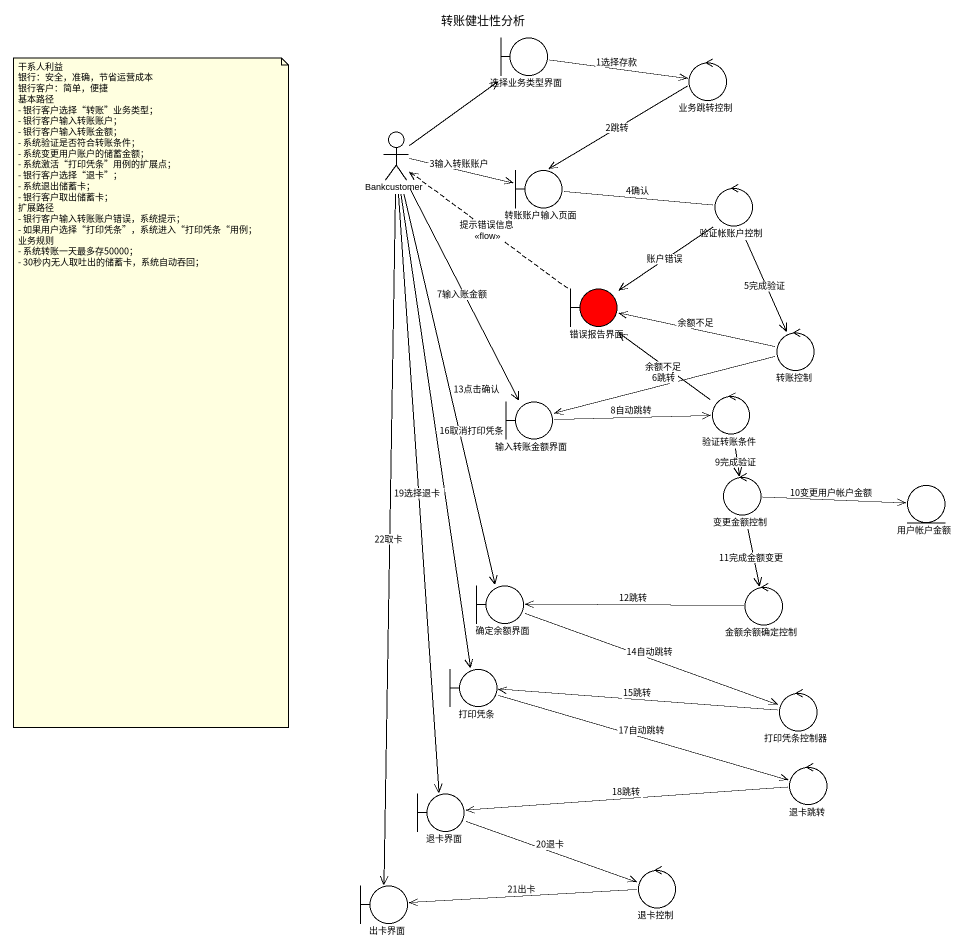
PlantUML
@startuml
title 转账健壮性分析
boundary 选择业务类型界面
control 业务跳转控制
actor Bankcustomer
boundary 转账账户输入页面
control 验证帐账户控制
boundary 错误报告界面 #FF0000
control 转账控制
boundary 输入转账金额界面
control 验证转账条件
control 变更金额控制
entity 用户帐户金额
boundary 确定余额界面
control 金额余额确定控制
boundary 打印凭条
control 打印凭条控制器
control 退卡跳转
boundary 退卡界面
boundary 出卡界面
control 退卡控制
选择业务类型界面 -right-> 业务跳转控制 : 1选择存款
业务跳转控制 --> 转账账户输入页面 : 2跳转
Bankcustomer -up-> 选择业务类型界面
Bankcustomer -right-> 转账账户输入页面 : 3输入转账账户
Bankcustomer --> 输入转账金额界面 : 7输入账金额
Bankcustomer --> 确定余额界面 : 13点击确认
Bankcustomer --> 打印凭条 : 16取消打印凭条
Bankcustomer --> 退卡界面 : 19选择退卡
Bankcustomer --> 出卡界面 : 22取卡
转账账户输入页面 -right- 验证帐账户控制 : 4确认
验证帐账户控制 --> 错误报告界面 : 账户错误
验证帐账户控制 --> 转账控制 : 5完成验证
错误报告界面 .up.> Bankcustomer : 提示错误信息\n<<flow>>
转账控制 -left-> 错误报告界面 : 余额不足
转账控制 -left-> 输入转账金额界面 : 6跳转
输入转账金额界面 -right-> 验证转账条件 : 8自动跳转
验证转账条件 -up-> 错误报告界面 : 余额不足
验证转账条件 --> 变更金额控制 : 9完成验证
变更金额控制 -right-> 用户帐户金额 : 10变更用户帐户金额
变更金额控制 --> 金额余额确定控制 : 11完成金额变更
确定余额界面 -right-> 打印凭条控制器 : 14自动跳转
金额余额确定控制 -left-> 确定余额界面 : 12跳转
打印凭条 -right-> 退卡跳转 : 17自动跳转
打印凭条控制器 -left-> 打印凭条 : 15跳转
退卡跳转 -left-> 退卡界面 : 18跳转
退卡界面 -right-> 退卡控制 : 20退卡
退卡控制 -left-> 出卡界面 : 21出卡
note as N1
  干系人利益
  银行：安全，准确，节省运营成本
  银行客户：简单，便捷
  基本路径
  - 银行客户选择“转账”业务类型；
  - 银行客户输入转账账户；
  - 银行客户输入转账金额；
  - 系统验证是否符合转账条件；
  - 系统变更用户账户的储蓄金额；
  - 系统激活“打印凭条”用例的扩展点；
  - 银行客户选择“退卡”；
  - 系统退出储蓄卡；
  - 银行客户取出储蓄卡；
  扩展路径
  - 银行客户输入转账账户错误，系统提示；
  - 如果用户选择“打印凭条”，系统进入“打印凭条“用例；
  业务规则
  - 系统转账一天最多存50000；
  - 30秒内无人取吐出的储蓄卡，系统自动吞回；
end note
@enduml
